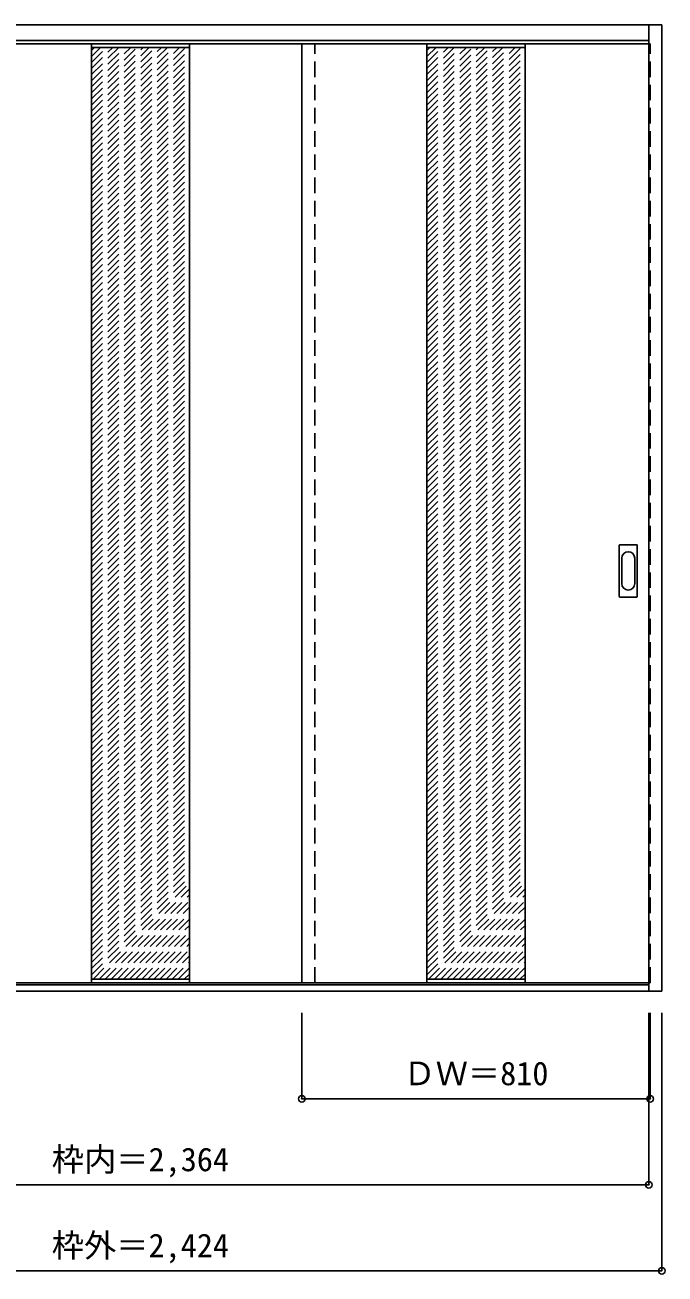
# Model space of a CAD drawing. Units: millimetres, scale not verified. Extents: x -1727 to 1249, y -1719 to 1193.
# Drawn here: x -239 to 1249, y -1719 to 1186 of the extents above; entities that cross this region are included whole.
import ezdxf
from ezdxf.enums import TextEntityAlignment as Align

# ---------------------------------------------------------------- set-up
doc = ezdxf.new("R2010")
doc.units = ezdxf.units.MM
doc.header["$LTSCALE"] = 30
doc.header["$PDMODE"] = 32
doc.header["$PDSIZE"] = 15
doc.linetypes.add('DASHED1', pattern=[1.8, 1.2, -0.6])
doc.layers.add('0-0', color=4, linetype='DASHED1')
doc.layers.add('0-1_寸法', color=7, linetype='Continuous')
doc.styles.add('ＭＳ ゴシック', font='')
doc.styles.get('ＭＳ ゴシック').set_extended_font_data('MS Gothic')

msp = doc.modelspace()

# ---------------------------------------------------------------- linework, layer by layer
at = {"layer": '0-0', "color": 3, "linetype": 'Continuous'}
for p, q in [((-1182.47, 1185.68), (1241.53, 1185.68)), ((1211.53, -1061.32), (1211.53, 1185.68)), ((1241.53, -1061.32), (1241.53, 1185.68)), ((-1152.47, 1149.68), (1211.53, 1149.68)), ((-1152.47, 1141.68), (1211.53, 1141.68)), ((-84.47, 1141.68), (-84.47, -1041.32)), ((143.53, 1141.68), (143.53, -1041.32)), ((404.53, -1041.32), (404.53, 1141.68)), ((695.53, 1141.68), (695.53, -1041.32)), ((923.53, 1141.68), (923.53, -1041.32)), ((1142.53, -143.32), (1142.53, -24.32)), ((1183.03, -22.82), (1144.03, -22.82)), ((1184.53, -143.32), (1184.53, -24.32)), ((1144.03, -144.82), (1183.03, -144.82)), ((-1152.47, -1041.32), (1211.53, -1041.32)), ((1241.53, -1061.32), (-1182.47, -1061.32)), ((1211.53, -1046.32), (-1152.47, -1046.32))]:
    msp.add_line(p, q, dxfattribs=at)
at = {"layer": '0-0', "color": 7, "linetype": 'Continuous'}
for p, q in [((-84.47, 1133.68), (143.53, 1133.68)), ((695.53, 1133.68), (923.53, 1133.68)), ((1148.53, -54.22), (1148.53, -113.42)), ((1178.53, -113.42), (1178.53, -54.22)), ((-84.47, -1033.32), (143.53, -1033.32)), ((695.53, -1033.32), (923.53, -1033.32))]:
    msp.add_line(p, q, dxfattribs=at)
at = {"layer": '0-0'}
for p, q in [((-84.47, 1126.72), (-77.51, 1133.68)), ((-84.47, 1112.58), (-63.37, 1133.68)), ((-84.47, 1098.43), (-49.23, 1133.68)), ((-84.47, 1084.29), (-35.08, 1133.68)), ((-84.47, 1070.15), (-20.94, 1133.68)), ((-84.47, 1056.01), (-6.8, 1133.68)), ((-84.47, 1041.87), (7.34, 1133.68)), ((-84.47, 1027.72), (21.48, 1133.68)), ((-84.47, 1013.58), (35.63, 1133.68)), ((-84.47, 999.44), (49.77, 1133.68)), ((-84.47, 985.3), (63.91, 1133.68)), ((-84.47, 971.15), (78.05, 1133.68)), ((-84.47, 957.01), (92.19, 1133.68)), ((-84.47, 942.87), (106.34, 1133.68)), ((-84.47, 928.73), (120.48, 1133.68)), ((-84.47, 914.59), (134.62, 1133.68)), ((434.53, -1041.32), (434.53, 1141.68)), ((695.53, 1126.72), (702.49, 1133.68)), ((695.53, 1112.58), (716.63, 1133.68)), ((695.53, 1098.43), (730.77, 1133.68)), ((695.53, 1084.29), (744.92, 1133.68)), ((695.53, 1070.15), (759.06, 1133.68)), ((695.53, 1056.01), (773.2, 1133.68)), ((695.53, 1041.87), (787.34, 1133.68)), ((695.53, 1027.72), (801.48, 1133.68)), ((695.53, 1013.58), (815.63, 1133.68)), ((695.53, 999.44), (829.77, 1133.68)), ((695.53, 985.3), (843.91, 1133.68)), ((695.53, 971.15), (858.05, 1133.68)), ((695.53, 957.01), (872.19, 1133.68)), ((695.53, 942.87), (886.34, 1133.68)), ((695.53, 928.73), (900.48, 1133.68)), ((695.53, 914.59), (914.62, 1133.68)), ((-84.47, 900.44), (143.53, 1128.44)), ((-84.47, 886.3), (143.53, 1114.3)), ((695.53, 900.44), (923.53, 1128.44)), ((695.53, 886.3), (923.53, 1114.3)), ((-84.47, 872.16), (143.53, 1100.16)), ((-84.47, 858.02), (143.53, 1086.02)), ((695.53, 872.16), (923.53, 1100.16)), ((695.53, 858.02), (923.53, 1086.02)), ((-84.47, 843.88), (143.53, 1071.88)), ((-84.47, 829.73), (143.53, 1057.73)), ((695.53, 843.88), (923.53, 1071.88)), ((695.53, 829.73), (923.53, 1057.73)), ((-84.47, 815.59), (143.53, 1043.59)), ((-84.47, 801.45), (143.53, 1029.45)), ((695.53, 815.59), (923.53, 1043.59)), ((695.53, 801.45), (923.53, 1029.45)), ((-84.47, 787.31), (143.53, 1015.31)), ((-84.47, 773.16), (143.53, 1001.16)), ((695.53, 787.31), (923.53, 1015.31)), ((695.53, 773.16), (923.53, 1001.16)), ((-84.47, 759.02), (143.53, 987.02)), ((-84.47, 744.88), (143.53, 972.88)), ((-84.47, 730.74), (143.53, 958.74)), ((695.53, 759.02), (923.53, 987.02)), ((695.53, 744.88), (923.53, 972.88)), ((695.53, 730.74), (923.53, 958.74)), ((-84.47, 716.6), (143.53, 944.6)), ((-84.47, 702.45), (143.53, 930.45)), ((695.53, 716.6), (923.53, 944.6)), ((695.53, 702.45), (923.53, 930.45)), ((-84.47, 688.31), (143.53, 916.31)), ((-84.47, 674.17), (143.53, 902.17)), ((695.53, 688.31), (923.53, 916.31)), ((695.53, 674.17), (923.53, 902.17)), ((-84.47, 660.03), (143.53, 888.03)), ((-84.47, 645.89), (143.53, 873.89)), ((695.53, 660.03), (923.53, 888.03)), ((695.53, 645.89), (923.53, 873.89)), ((-84.47, 631.74), (143.53, 859.74)), ((-84.47, 617.6), (143.53, 845.6)), ((695.53, 631.74), (923.53, 859.74)), ((695.53, 617.6), (923.53, 845.6)), ((-84.47, 603.46), (143.53, 831.46)), ((-84.47, 589.32), (143.53, 817.32)), ((695.53, 603.46), (923.53, 831.46)), ((695.53, 589.32), (923.53, 817.32)), ((-84.47, 575.17), (143.53, 803.17)), ((-84.47, 561.03), (143.53, 789.03)), ((695.53, 575.17), (923.53, 803.17)), ((695.53, 561.03), (923.53, 789.03)), ((-84.47, 546.89), (143.53, 774.89)), ((-84.47, 532.75), (143.53, 760.75)), ((695.53, 546.89), (923.53, 774.89)), ((695.53, 532.75), (923.53, 760.75)), ((-84.47, 518.61), (143.53, 746.61)), ((-84.47, 504.46), (143.53, 732.46)), ((695.53, 518.61), (923.53, 746.61)), ((695.53, 504.46), (923.53, 732.46)), ((-84.47, 490.32), (143.53, 718.32)), ((-84.47, 476.18), (143.53, 704.18)), ((695.53, 490.32), (923.53, 718.32)), ((695.53, 476.18), (923.53, 704.18)), ((-84.47, 462.04), (143.53, 690.04)), ((-84.47, 447.9), (143.53, 675.9)), ((695.53, 462.04), (923.53, 690.04)), ((695.53, 447.9), (923.53, 675.9)), ((-84.47, 433.75), (143.53, 661.75)), ((-84.47, 419.61), (143.53, 647.61)), ((695.53, 433.75), (923.53, 661.75)), ((695.53, 419.61), (923.53, 647.61)), ((-84.47, 405.47), (143.53, 633.47)), ((-84.47, 391.33), (143.53, 619.33)), ((695.53, 405.47), (923.53, 633.47)), ((695.53, 391.33), (923.53, 619.33)), ((-84.47, 377.18), (143.53, 605.18)), ((-84.47, 363.04), (143.53, 591.04)), ((695.53, 377.18), (923.53, 605.18)), ((695.53, 363.04), (923.53, 591.04)), ((-84.47, 348.9), (143.53, 576.9)), ((-84.47, 334.76), (143.53, 562.76)), ((695.53, 348.9), (923.53, 576.9)), ((695.53, 334.76), (923.53, 562.76)), ((-84.47, 320.62), (143.53, 548.62)), ((-84.47, 306.47), (143.53, 534.47)), ((695.53, 320.62), (923.53, 548.62)), ((695.53, 306.47), (923.53, 534.47)), ((-84.47, 292.33), (143.53, 520.33)), ((-84.47, 278.19), (143.53, 506.19)), ((695.53, 292.33), (923.53, 520.33)), ((695.53, 278.19), (923.53, 506.19)), ((-84.47, 264.05), (143.53, 492.05)), ((-84.47, 249.91), (143.53, 477.91)), ((695.53, 264.05), (923.53, 492.05)), ((695.53, 249.91), (923.53, 477.91)), ((-84.47, 235.76), (143.53, 463.76)), ((-84.47, 221.62), (143.53, 449.62)), ((695.53, 235.76), (923.53, 463.76)), ((695.53, 221.62), (923.53, 449.62)), ((-84.47, 207.48), (143.53, 435.48)), ((-84.47, 193.34), (143.53, 421.34)), ((-84.47, 179.2), (143.53, 407.2)), ((695.53, 207.48), (923.53, 435.48)), ((695.53, 193.34), (923.53, 421.34)), ((695.53, 179.2), (923.53, 407.2)), ((-84.47, 165.05), (143.53, 393.05)), ((-84.47, 150.91), (143.53, 378.91)), ((695.53, 165.05), (923.53, 393.05)), ((695.53, 150.91), (923.53, 378.91)), ((-84.47, 136.77), (143.53, 364.77)), ((-84.47, 122.63), (143.53, 350.63)), ((695.53, 136.77), (923.53, 364.77)), ((695.53, 122.63), (923.53, 350.63)), ((-84.47, 108.48), (143.53, 336.48)), ((-84.47, 94.34), (143.53, 322.34)), ((695.53, 108.48), (923.53, 336.48)), ((695.53, 94.34), (923.53, 322.34)), ((-84.47, 80.2), (143.53, 308.2)), ((-84.47, 66.06), (143.53, 294.06)), ((695.53, 80.2), (923.53, 308.2)), ((695.53, 66.06), (923.53, 294.06)), ((-84.47, 51.92), (143.53, 279.92)), ((-84.47, 37.77), (143.53, 265.77)), ((695.53, 51.92), (923.53, 279.92)), ((695.53, 37.77), (923.53, 265.77)), ((-84.47, 23.63), (143.53, 251.63)), ((-84.47, 9.49), (143.53, 237.49)), ((695.53, 23.63), (923.53, 251.63)), ((695.53, 9.49), (923.53, 237.49)), ((-84.47, -4.65), (143.53, 223.35)), ((-84.47, -18.79), (143.53, 209.21)), ((695.53, -4.65), (923.53, 223.35)), ((695.53, -18.79), (923.53, 209.21)), ((-84.47, -32.94), (143.53, 195.06)), ((-84.47, -47.08), (143.53, 180.92)), ((695.53, -32.94), (923.53, 195.06)), ((695.53, -47.08), (923.53, 180.92)), ((-84.47, -61.22), (143.53, 166.78)), ((-84.47, -75.36), (143.53, 152.64)), ((695.53, -61.22), (923.53, 166.78)), ((695.53, -75.36), (923.53, 152.64)), ((-84.47, -89.51), (143.53, 138.49)), ((-84.47, -103.65), (143.53, 124.35)), ((695.53, -89.51), (923.53, 138.49)), ((695.53, -103.65), (923.53, 124.35)), ((-84.47, -117.79), (143.53, 110.21)), ((-84.47, -131.93), (143.53, 96.07)), ((695.53, -117.79), (923.53, 110.21)), ((695.53, -131.93), (923.53, 96.07)), ((-84.47, -146.07), (143.53, 81.93)), ((-84.47, -160.22), (143.53, 67.78)), ((695.53, -146.07), (923.53, 81.93)), ((695.53, -160.22), (923.53, 67.78)), ((-84.47, -174.36), (143.53, 53.64)), ((-84.47, -188.5), (143.53, 39.5)), ((695.53, -174.36), (923.53, 53.64)), ((695.53, -188.5), (923.53, 39.5)), ((-84.47, -202.64), (143.53, 25.36)), ((-84.47, -216.78), (143.53, 11.22)), ((695.53, -202.64), (923.53, 25.36)), ((695.53, -216.78), (923.53, 11.22)), ((-84.47, -230.93), (143.53, -2.93)), ((-84.47, -245.07), (143.53, -17.07)), ((695.53, -230.93), (923.53, -2.93)), ((695.53, -245.07), (923.53, -17.07)), ((-84.47, -259.21), (143.53, -31.21)), ((-84.47, -273.35), (143.53, -45.35)), ((695.53, -259.21), (923.53, -31.21)), ((695.53, -273.35), (923.53, -45.35)), ((-84.47, -287.5), (143.53, -59.5)), ((-84.47, -301.64), (143.53, -73.64)), ((695.53, -287.5), (923.53, -59.5)), ((695.53, -301.64), (923.53, -73.64)), ((-84.47, -315.78), (143.53, -87.78)), ((-84.47, -329.92), (143.53, -101.92)), ((-84.47, -344.06), (143.53, -116.06)), ((695.53, -315.78), (923.53, -87.78)), ((695.53, -329.92), (923.53, -101.92)), ((695.53, -344.06), (923.53, -116.06)), ((-84.47, -358.21), (143.53, -130.21)), ((-84.47, -372.35), (143.53, -144.35)), ((695.53, -358.21), (923.53, -130.21)), ((695.53, -372.35), (923.53, -144.35)), ((-84.47, -386.49), (143.53, -158.49)), ((-84.47, -400.63), (143.53, -172.63)), ((695.53, -386.49), (923.53, -158.49)), ((695.53, -400.63), (923.53, -172.63)), ((-84.47, -414.77), (143.53, -186.77)), ((-84.47, -428.92), (143.53, -200.92)), ((695.53, -414.77), (923.53, -186.77)), ((695.53, -428.92), (923.53, -200.92)), ((-84.47, -443.06), (143.53, -215.06)), ((-84.47, -457.2), (143.53, -229.2)), ((695.53, -443.06), (923.53, -215.06)), ((695.53, -457.2), (923.53, -229.2)), ((-84.47, -471.34), (143.53, -243.34)), ((-84.47, -485.49), (143.53, -257.49)), ((695.53, -471.34), (923.53, -243.34)), ((695.53, -485.49), (923.53, -257.49)), ((-84.47, -499.63), (143.53, -271.63)), ((-84.47, -513.77), (143.53, -285.77)), ((695.53, -499.63), (923.53, -271.63)), ((695.53, -513.77), (923.53, -285.77)), ((-84.47, -527.91), (143.53, -299.91)), ((-84.47, -542.05), (143.53, -314.05)), ((695.53, -527.91), (923.53, -299.91)), ((695.53, -542.05), (923.53, -314.05)), ((-84.47, -556.2), (143.53, -328.2)), ((-84.47, -570.34), (143.53, -342.34)), ((695.53, -556.2), (923.53, -328.2)), ((695.53, -570.34), (923.53, -342.34)), ((-84.47, -584.48), (143.53, -356.48)), ((-84.47, -598.62), (143.53, -370.62)), ((695.53, -584.48), (923.53, -356.48)), ((695.53, -598.62), (923.53, -370.62)), ((-84.47, -612.76), (143.53, -384.76)), ((-84.47, -626.91), (143.53, -398.91)), ((695.53, -612.76), (923.53, -384.76)), ((695.53, -626.91), (923.53, -398.91)), ((-84.47, -641.05), (143.53, -413.05)), ((-84.47, -655.19), (143.53, -427.19)), ((695.53, -641.05), (923.53, -413.05)), ((695.53, -655.19), (923.53, -427.19)), ((-84.47, -669.33), (143.53, -441.33)), ((-84.47, -683.48), (143.53, -455.48)), ((695.53, -669.33), (923.53, -441.33)), ((695.53, -683.48), (923.53, -455.48)), ((-84.47, -697.62), (143.53, -469.62)), ((-84.47, -711.76), (143.53, -483.76)), ((695.53, -697.62), (923.53, -469.62)), ((695.53, -711.76), (923.53, -483.76)), ((-84.47, -725.9), (143.53, -497.9)), ((-84.47, -740.04), (143.53, -512.04)), ((695.53, -725.9), (923.53, -497.9)), ((695.53, -740.04), (923.53, -512.04)), ((-84.47, -754.19), (143.53, -526.19)), ((-84.47, -768.33), (143.53, -540.33)), ((695.53, -754.19), (923.53, -526.19)), ((695.53, -768.33), (923.53, -540.33)), ((-84.47, -782.47), (143.53, -554.47)), ((-84.47, -796.61), (143.53, -568.61)), ((695.53, -782.47), (923.53, -554.47)), ((695.53, -796.61), (923.53, -568.61)), ((-84.47, -810.75), (143.53, -582.75)), ((-84.47, -824.9), (143.53, -596.9)), ((695.53, -810.75), (923.53, -582.75)), ((695.53, -824.9), (923.53, -596.9)), ((-84.47, -839.04), (143.53, -611.04)), ((-84.47, -853.18), (143.53, -625.18)), ((695.53, -839.04), (923.53, -611.04)), ((695.53, -853.18), (923.53, -625.18)), ((-84.47, -867.32), (143.53, -639.32)), ((-84.47, -881.47), (143.53, -653.47)), ((-84.47, -895.61), (143.53, -667.61)), ((695.53, -867.32), (923.53, -639.32)), ((695.53, -881.47), (923.53, -653.47)), ((695.53, -895.61), (923.53, -667.61)), ((-84.47, -909.75), (143.53, -681.75)), ((-84.47, -923.89), (143.53, -695.89)), ((695.53, -909.75), (923.53, -681.75)), ((695.53, -923.89), (923.53, -695.89)), ((-84.47, -938.03), (143.53, -710.03)), ((-84.47, -952.18), (143.53, -724.18)), ((695.53, -938.03), (923.53, -710.03)), ((695.53, -952.18), (923.53, -724.18)), ((-84.47, -966.32), (143.53, -738.32)), ((-84.47, -980.46), (143.53, -752.46)), ((695.53, -966.32), (923.53, -738.32)), ((695.53, -980.46), (923.53, -752.46)), ((-84.47, -994.6), (143.53, -766.6)), ((-84.47, -1008.74), (143.53, -780.74)), ((695.53, -994.6), (923.53, -766.6)), ((695.53, -1008.74), (923.53, -780.74)), ((-84.47, -1022.89), (143.53, -794.89)), ((-80.76, -1033.32), (143.53, -809.03)), ((695.53, -1022.89), (923.53, -794.89)), ((699.24, -1033.32), (923.53, -809.03)), ((-66.62, -1033.32), (143.53, -823.17)), ((-52.48, -1033.32), (143.53, -837.31)), ((713.38, -1033.32), (923.53, -823.17)), ((727.52, -1033.32), (923.53, -837.31)), ((-38.34, -1033.32), (143.53, -851.46)), ((-24.2, -1033.32), (143.53, -865.6)), ((741.66, -1033.32), (923.53, -851.46)), ((755.8, -1033.32), (923.53, -865.6)), ((-10.05, -1033.32), (143.53, -879.74)), ((4.09, -1033.32), (143.53, -893.88)), ((769.95, -1033.32), (923.53, -879.74)), ((784.09, -1033.32), (923.53, -893.88)), ((18.23, -1033.32), (143.53, -908.02)), ((32.37, -1033.32), (143.53, -922.17)), ((798.23, -1033.32), (923.53, -908.02)), ((812.37, -1033.32), (923.53, -922.17)), ((46.52, -1033.32), (143.53, -936.31)), ((60.66, -1033.32), (143.53, -950.45)), ((826.52, -1033.32), (923.53, -936.31)), ((840.66, -1033.32), (923.53, -950.45)), ((74.8, -1033.32), (143.53, -964.59)), ((88.94, -1033.32), (143.53, -978.73)), ((854.8, -1033.32), (923.53, -964.59)), ((868.94, -1033.32), (923.53, -978.73)), ((103.08, -1033.32), (143.53, -992.88)), ((117.23, -1033.32), (143.53, -1007.02)), ((883.08, -1033.32), (923.53, -992.88)), ((897.23, -1033.32), (923.53, -1007.02)), ((131.37, -1033.32), (143.53, -1021.16)), ((911.37, -1033.32), (923.53, -1021.16)), ((1211.53, -1041.32), (1214.53, -1041.32))]:
    msp.add_line(p, q, dxfattribs=at)
msp.add_lwpolyline([(1214.53, -1041.32), (1214.53, 1141.68), (1211.53, 1141.68)], dxfattribs=at)
at = {"layer": '0-0', "color": 3, "linetype": 'Continuous'}
for centre, start, end in [((1144.03, -24.32), 90, 180), ((1183.03, -24.32), 0, 90), ((1144.03, -143.32), 180, 270), ((1183.03, -143.32), 270, 0)]:
    msp.add_arc(centre, 1.5, start, end, dxfattribs=at)
at = {"layer": '0-0', "color": 7, "linetype": 'Continuous'}
for centre, start, end in [((1163.53, -54.22), 0, 180), ((1163.53, -113.42), 180, 0)]:
    msp.add_arc(centre, 15, start, end, dxfattribs=at)
at = {"layer": '0-1_寸法', "color": 4}
for p, q in [((404.53, -1311.32), (404.53, -1111.32)), ((1214.53, -1311.32), (1214.53, -1111.32)), ((1214.53, -1311.32), (404.53, -1311.32))]:
    msp.add_line(p, q, dxfattribs=at)
for points in [[(-1182.47, -1711.32), (1241.53, -1711.32), (1241.53, -1111.32)], [(-1152.47, -1511.32), (1211.53, -1511.32), (1211.53, -1111.32)]]:
    msp.add_lwpolyline(points, dxfattribs=at)
at = {"layer": '0-1_寸法'}
for p in [(404.53, -1311.32), (1214.53, -1311.32), (1211.53, -1511.32), (1241.53, -1711.32)]:
    msp.add_point(p, dxfattribs=at)

# ---------------------------------------------------------------- texts
at = {"layer": '0-1_寸法', "style": 'ＭＳ ゴシック'}
for s, p in [('ＤＷ＝810', (640.78, -1296.32)), ('枠内＝2,364', (-176.72, -1496.32)), ('枠外＝2,424', (-176.72, -1696.32))]:
    msp.add_text(s, height=54.99, dxfattribs=at).set_placement(p, align=Align.BOTTOM_LEFT)

doc.saveas('drawing.dxf')
